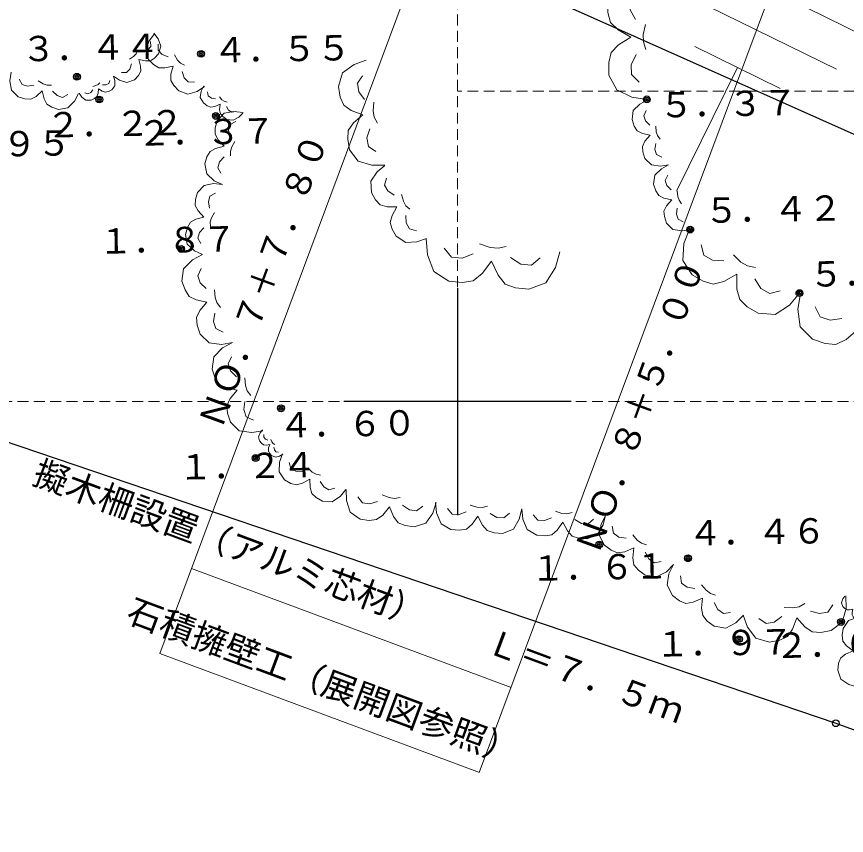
# Model space of a CAD drawing. Units: millimetres on the paper. Extents: x -947 to 759, y -3980 to 320.
# Drawn here: x 163.4 to 254.7, y -3765.4 to -3675.3 of the extents above; entities that cross this region are included whole.
import ezdxf
from ezdxf.enums import TextEntityAlignment as Align

# ---------------------------------------------------------------- set-up
doc = ezdxf.new("R2010")
doc.units = ezdxf.units.MM
doc.linetypes.add('DASHED1', pattern=[1.8, 1.2, -0.6])
for name, color, linetype, lineweight in [('0-1', 7, 'Continuous', 9), ('1-F', 2, 'Continuous', 15), ('9-5', 7, 'DASHED1', 9)]:
    doc.layers.add(name, color=color, linetype=linetype, lineweight=lineweight)
for name, color, linetype in [('0-2', 4, 'Continuous'), ('0-5', 5, 'Continuous'), ('0-E', 4, 'Continuous'), ('1-7', 4, 'Continuous'), ('6-3', 5, 'Continuous'), ('6-5', 5, 'Continuous')]:
    doc.layers.add(name, color=color, linetype=linetype)
doc.styles.add('ＭＳ ゴシック', font='')
doc.styles.get('ＭＳ ゴシック').set_extended_font_data('MS Gothic')

msp = doc.modelspace()

# ---------------------------------------------------------------- linework, layer by layer
at = {"layer": '0-1'}
for p, q in [((233.791, -3666.149), (259.808, -3678.959)), ((253.596, -3681.072), (235.904, -3672.361)), ((238.017, -3678.573), (247.383, -3683.186)), ((242.7, -3680.879), (236.039, -3694.408)), ((169.022, -3683.851), (168.439, -3684.154)), ((251.873, -3743.039), (250.926, -3742.982))]:
    msp.add_line(p, q, dxfattribs=at)
for points in [[(232.731, -3684.38), (231.077, -3684.134), (229.412, -3683.338), (228.558, -3681.703), (228.534, -3680.328), (228.789, -3679.224), (229.6, -3678.384), (230.96, -3677.535), (229.571, -3676.735), (228.731, -3675.924), (228.437, -3674.829), (228.413, -3673.454), (229.208, -3671.79), (230.843, -3670.936), (232.488, -3670.632)], [(231.476, -3675.6), (230.907, -3674.51), (230.887, -3673.411), (231.698, -3672.571)], [(232.634, -3678.881), (232.345, -3678.061), (232.33, -3677.236), (232.585, -3676.131)], [(178.483, -3677.086), (178.964, -3677.714), (179.268, -3678.531), (179.021, -3679.367), (178.578, -3679.842), (178.128, -3680.134), (177.576, -3680.152), (176.835, -3679.994), (177.044, -3680.722), (177.063, -3681.274), (176.803, -3681.743), (176.36, -3682.218), (175.542, -3682.522), (174.706, -3682.274), (174.047, -3681.837)], [(184.077, -3682.947), (183.272, -3683.494), (182.246, -3683.81), (181.236, -3683.447), (180.684, -3682.868), (180.358, -3682.295), (180.373, -3681.616), (180.621, -3680.716), (179.71, -3680.921), (179.032, -3680.906), (178.474, -3680.553), (177.922, -3679.974), (177.606, -3678.949), (177.97, -3677.939), (178.553, -3677.16)], [(178.147, -3678.018), (178.166, -3678.569), (177.811, -3678.949), (177.266, -3679.152)], [(180.079, -3679.685), (179.406, -3679.443), (178.964, -3678.98), (178.979, -3678.302)], [(176.709, -3678.987), (176.537, -3679.36), (176.271, -3679.645), (175.821, -3679.937)], [(181.868, -3680.632), (181.42, -3680.395), (181.089, -3680.048), (180.763, -3679.475)], [(231.872, -3682.47), (231.033, -3681.659), (231.013, -3680.56), (231.544, -3679.45)], [(176.024, -3680.481), (175.859, -3681.039), (175.504, -3681.419), (174.953, -3681.438)], [(203.907, -3691.618), (202.477, -3691.631), (200.966, -3691.182), (200.027, -3689.916), (199.823, -3688.759), (199.891, -3687.793), (200.463, -3686.976), (201.497, -3686.077), (200.217, -3685.587), (199.401, -3685.016), (199.006, -3684.131), (198.801, -3682.974), (199.251, -3681.462), (200.517, -3680.523), (201.864, -3680.047)], [(170.197, -3683.734), (169.769, -3684.574), (169.045, -3685.321), (168.019, -3685.484), (167.279, -3685.251), (166.735, -3684.916), (166.432, -3684.332), (166.222, -3683.453), (165.545, -3684.052), (164.962, -3684.355), (164.324, -3684.316), (163.585, -3684.083), (162.838, -3683.359), (162.675, -3682.332), (162.808, -3681.398)], [(182.956, -3682.468), (182.278, -3682.453), (181.836, -3681.99), (181.625, -3681.306)], [(165.281, -3682.83), (164.596, -3682.939), (164.005, -3682.752), (163.702, -3682.169)], [(167.241, -3682.8), (166.751, -3682.808), (166.308, -3682.667), (165.763, -3682.333)], [(174.072, -3681.81), (174.223, -3682.304), (174.222, -3682.874), (173.878, -3683.33), (173.498, -3683.519), (173.155, -3683.594), (172.814, -3683.479), (172.396, -3683.212), (172.357, -3683.706), (172.242, -3684.048), (171.975, -3684.275), (171.594, -3684.464), (171.024, -3684.463), (170.569, -3684.119), (170.266, -3683.7)], [(173.653, -3682.303), (173.538, -3682.645), (173.234, -3682.796), (172.854, -3682.795)], [(201.674, -3684.376), (201.048, -3683.532), (200.884, -3682.606), (201.456, -3681.789)], [(172.55, -3682.566), (172.359, -3682.755), (172.131, -3682.869), (171.789, -3682.944)], [(188.293, -3685.888), (187.847, -3686.344), (187.228, -3686.681), (186.531, -3686.579), (186.101, -3686.279), (185.816, -3685.953), (185.738, -3685.514), (185.78, -3684.903), (185.221, -3685.154), (184.783, -3685.232), (184.378, -3685.077), (183.948, -3684.777), (183.611, -3684.159), (183.713, -3683.462), (183.987, -3682.885)], [(168.439, -3684.154), (167.848, -3683.967), (167.35, -3683.484)], [(171.788, -3683.324), (171.559, -3683.627), (171.254, -3683.779), (170.912, -3683.664)], [(185.297, -3684.31), (184.833, -3684.242), (184.488, -3684.002), (184.41, -3683.564)], [(186.571, -3684.687), (186.253, -3684.593), (185.994, -3684.412), (185.71, -3684.086)], [(203.09, -3686.99), (202.736, -3686.336), (202.613, -3685.642), (202.681, -3684.675)], [(235.131, -3691.589), (234.23, -3691.732), (233.234, -3691.589), (232.523, -3690.877), (232.286, -3690.166), (232.239, -3689.549), (232.524, -3688.98), (233.093, -3688.316), (232.239, -3688.126), (231.67, -3687.841), (231.338, -3687.319), (231.101, -3686.607), (231.244, -3685.612), (231.956, -3684.9), (232.762, -3684.474)], [(186.04, -3693.755), (185.133, -3693.324), (184.318, -3692.576), (184.115, -3691.488), (184.342, -3690.694), (184.682, -3690.105), (185.295, -3689.766), (186.224, -3689.517), (185.567, -3688.814), (185.228, -3688.202), (185.251, -3687.522), (185.478, -3686.729), (186.227, -3685.914), (187.315, -3685.71), (188.312, -3685.825)], [(187.511, -3685.726), (187.072, -3685.804), (186.728, -3685.564), (186.503, -3685.151)], [(233.046, -3687.225), (232.572, -3686.751), (232.382, -3686.181), (232.667, -3685.612)], [(186.859, -3688.498), (186.724, -3687.772), (186.906, -3687.138), (187.518, -3686.798)], [(202.927, -3690.12), (202.11, -3689.549), (201.946, -3688.623), (202.246, -3687.616)], [(234.184, -3688.743), (233.899, -3688.364), (233.757, -3687.937), (233.71, -3687.32)], [(186.948, -3690.583), (186.926, -3690.062), (187.063, -3689.586), (187.403, -3688.997)], [(234.373, -3690.735), (233.804, -3690.451), (233.614, -3689.881), (233.709, -3689.218)], [(185.882, -3692.509), (185.542, -3691.897), (185.724, -3691.262), (186.223, -3690.719)], [(208.498, -3699.684), (207.442, -3700.072), (206.203, -3700.139), (205.172, -3699.449), (204.714, -3698.645), (204.509, -3697.91), (204.717, -3697.154), (205.246, -3696.214), (204.167, -3696.189), (203.41, -3695.981), (202.884, -3695.43), (202.426, -3694.626), (202.359, -3693.387), (203.049, -3692.355), (203.922, -3691.645)], [(237.501, -3698.706), (236.6, -3698.847), (235.603, -3698.705), (234.892, -3697.993), (234.655, -3697.281), (234.608, -3696.665), (234.893, -3696.096), (235.462, -3695.432), (234.608, -3695.242), (234.039, -3694.957), (233.708, -3694.435), (233.47, -3693.724), (233.613, -3692.727), (234.325, -3692.016), (235.131, -3691.589)], [(204.927, -3694.905), (204.239, -3694.445), (203.873, -3693.802), (204.081, -3693.045)], [(235.415, -3694.341), (234.941, -3693.866), (234.752, -3693.297), (235.036, -3692.728)], [(183.836, -3701.446), (182.957, -3701.028), (182.167, -3700.302), (181.97, -3699.247), (182.19, -3698.478), (182.52, -3697.907), (183.114, -3697.577), (184.015, -3697.336), (183.378, -3696.655), (183.049, -3696.061), (183.072, -3695.402), (183.292, -3694.632), (184.018, -3693.842), (185.073, -3693.645), (186.04, -3693.755)], [(184.631, -3696.348), (184.5, -3695.644), (184.676, -3695.029), (185.27, -3694.7)], [(206.668, -3696.468), (206.233, -3696.077), (205.958, -3695.595), (205.753, -3694.861)], [(236.553, -3695.859), (236.269, -3695.479), (236.126, -3695.053), (236.079, -3694.436)], [(184.718, -3698.37), (184.696, -3697.864), (184.828, -3697.403), (185.158, -3696.832)], [(236.742, -3697.851), (236.173, -3697.567), (235.984, -3696.997), (236.079, -3696.333)], [(207.375, -3698.833), (206.619, -3698.625), (206.252, -3697.982), (206.208, -3697.156)], [(183.683, -3700.237), (183.354, -3699.643), (183.53, -3699.028), (184.014, -3698.501)], [(249.519, -3705.696), (248.433, -3707.007), (246.862, -3708.037), (244.987, -3707.919), (243.777, -3707.215), (242.95, -3706.41), (242.646, -3705.261), (242.624, -3703.629), (241.194, -3704.417), (240.045, -3704.721), (238.936, -3704.399), (237.726, -3703.696), (236.696, -3702.125), (236.815, -3700.25), (237.417, -3698.657)], [(223.143, -3701.151), (222.673, -3702.883), (221.617, -3704.556), (219.767, -3705.26), (218.3, -3705.113), (217.155, -3704.702), (216.362, -3703.733), (215.629, -3702.177), (214.601, -3703.556), (213.632, -3704.349), (212.429, -3704.525), (210.961, -3704.378), (209.288, -3703.321), (208.584, -3701.471), (208.467, -3699.681)], [(217.273, -3700.563), (216.363, -3700.768), (215.482, -3700.68), (214.337, -3700.269)], [(241.211, -3702.159), (239.961, -3702.08), (238.993, -3701.517), (238.689, -3700.369)], [(187.165, -3711.14), (185.936, -3711.346), (184.572, -3711.164), (183.591, -3710.2), (183.258, -3709.231), (183.186, -3708.389), (183.568, -3707.607), (184.338, -3706.693), (183.168, -3706.444), (182.387, -3706.062), (181.927, -3705.353), (181.594, -3704.384), (181.776, -3703.021), (182.74, -3702.039), (183.836, -3701.446)], [(213.633, -3701.384), (212.4, -3701.854), (211.226, -3701.736), (210.434, -3700.767)], [(244.678, -3702.881), (243.812, -3702.7), (243.085, -3702.278), (242.258, -3701.473)], [(221, -3701.825), (220.032, -3702.618), (218.858, -3702.5), (217.742, -3701.796)], [(184.259, -3705.202), (183.605, -3704.56), (183.339, -3703.784), (183.721, -3703.003)], [(247.403, -3705.436), (246.254, -3705.74), (245.286, -3705.177), (244.599, -3704.13)], [(185.834, -3707.263), (185.44, -3706.748), (185.24, -3706.166), (185.168, -3705.323)], [(263.354, -3710.369), (262.522, -3711.924), (261.141, -3713.295), (259.215, -3713.562), (257.841, -3713.098), (256.834, -3712.452), (256.289, -3711.35), (255.928, -3709.697), (254.64, -3710.793), (253.537, -3711.338), (252.346, -3711.242), (250.972, -3710.778), (249.602, -3709.397), (249.334, -3707.47), (249.616, -3705.729)], [(254.191, -3708.498), (252.906, -3708.677), (251.807, -3708.305), (251.261, -3707.203)], [(186.118, -3709.983), (185.336, -3709.601), (185.07, -3708.825), (185.191, -3707.917)], [(190.495, -3720.834), (189.265, -3721.04), (187.902, -3720.858), (186.92, -3719.895), (186.588, -3718.925), (186.515, -3718.083), (186.897, -3717.302), (187.667, -3716.387), (186.497, -3716.138), (185.716, -3715.756), (185.256, -3715.047), (184.923, -3714.078), (185.105, -3712.715), (186.069, -3711.734), (187.165, -3711.14)], [(187.588, -3714.897), (186.934, -3714.254), (186.668, -3713.478), (187.05, -3712.697)], [(189.163, -3716.957), (188.769, -3716.442), (188.57, -3715.86), (188.497, -3715.018)], [(189.447, -3719.677), (188.666, -3719.295), (188.399, -3718.52), (188.521, -3717.611)], [(192.704, -3723.43), (192.337, -3723.645), (191.88, -3723.753), (191.449, -3723.565), (191.226, -3723.296), (191.1, -3723.036), (191.127, -3722.74), (191.261, -3722.355), (190.858, -3722.418), (190.562, -3722.391), (190.329, -3722.221), (190.105, -3721.952), (189.997, -3721.495), (190.185, -3721.065), (190.463, -3720.742)], [(191.055, -3721.889), (190.768, -3721.763), (190.589, -3721.548), (190.615, -3721.253)], [(191.808, -3722.355), (191.619, -3722.238), (191.485, -3722.077), (191.359, -3721.817)], [(192.229, -3723.188), (191.933, -3723.161), (191.754, -3722.946), (191.682, -3722.641)], [(199.625, -3727.292), (199.014, -3728.05), (198.125, -3728.651), (197.053, -3728.599), (196.356, -3728.206), (195.877, -3727.753), (195.694, -3727.099), (195.668, -3726.166), (194.857, -3726.628), (194.204, -3726.811), (193.567, -3726.637), (192.87, -3726.245), (192.269, -3725.355), (192.321, -3724.283), (192.653, -3723.368)], [(194.849, -3725.338), (194.134, -3725.304), (193.576, -3724.99), (193.394, -3724.336)], [(196.836, -3725.722), (196.339, -3725.626), (195.921, -3725.391), (195.442, -3724.938)], [(198.413, -3727.161), (197.759, -3727.344), (197.202, -3727.03), (196.801, -3726.437)], [(209.547, -3728.745), (209.177, -3729.904), (208.41, -3731.005), (207.137, -3731.426), (206.147, -3731.282), (205.384, -3730.969), (204.877, -3730.29), (204.427, -3729.213), (203.689, -3730.117), (203.009, -3730.624), (202.189, -3730.707), (201.199, -3730.563), (200.098, -3729.797), (199.677, -3728.523), (199.651, -3727.307)], [(205.589, -3728.17), (204.966, -3728.281), (204.373, -3728.195), (203.61, -3727.882)], [(203.099, -3728.616), (202.25, -3728.897), (201.458, -3728.782), (200.951, -3728.102)], [(218.975, -3729.437), (218.701, -3730.559), (218.049, -3731.655), (216.87, -3732.139), (215.923, -3732.07), (215.179, -3731.824), (214.652, -3731.214), (214.154, -3730.224), (213.515, -3731.13), (212.905, -3731.657), (212.133, -3731.79), (211.186, -3731.72), (210.091, -3731.068), (209.606, -3729.889), (209.5, -3728.739)], [(208.076, -3729.138), (207.396, -3729.645), (206.604, -3729.53), (205.87, -3729.019)], [(212.855, -3729.748), (212.069, -3730.071), (211.311, -3730.015), (210.785, -3729.405)], [(215.185, -3729.157), (214.602, -3729.305), (214.034, -3729.263), (213.29, -3729.018)], [(228.2, -3730.117), (227.933, -3731.21), (227.298, -3732.276), (226.151, -3732.748), (225.228, -3732.68), (224.504, -3732.441), (223.991, -3731.847), (223.505, -3730.884), (222.884, -3731.765), (222.29, -3732.278), (221.538, -3732.408), (220.616, -3732.34), (219.549, -3731.705), (219.078, -3730.557), (218.975, -3729.437)], [(224.509, -3729.844), (223.942, -3729.988), (223.389, -3729.947), (222.665, -3729.708)], [(217.606, -3729.907), (216.996, -3730.434), (216.238, -3730.378), (215.508, -3729.943)], [(222.241, -3730.42), (221.476, -3730.734), (220.738, -3730.68), (220.225, -3730.085)], [(226.867, -3730.575), (226.273, -3731.087), (225.535, -3731.033), (224.824, -3730.61)], [(235.68, -3735.561), (234.877, -3736.35), (233.775, -3736.92), (232.551, -3736.716), (231.804, -3736.171), (231.314, -3735.586), (231.192, -3734.811), (231.288, -3733.736), (230.295, -3734.158), (229.52, -3734.279), (228.812, -3733.994), (228.065, -3733.449), (227.494, -3732.347), (227.699, -3731.123), (228.202, -3730.117)], [(230.459, -3732.675), (229.643, -3732.539), (229.045, -3732.103), (228.923, -3731.328)], [(232.689, -3733.384), (232.132, -3733.206), (231.683, -3732.88), (231.194, -3732.295)], [(234.307, -3735.248), (233.531, -3735.37), (232.933, -3734.934), (232.553, -3734.2)], [(243.36, -3741.153), (242.536, -3741.963), (241.404, -3742.549), (240.147, -3742.339), (239.379, -3741.78), (238.876, -3741.179), (238.751, -3740.382), (238.849, -3739.279), (237.829, -3739.711), (237.033, -3739.837), (236.307, -3739.543), (235.539, -3738.984), (234.953, -3737.852), (235.163, -3736.595), (235.68, -3735.561)], [(237.998, -3738.189), (237.16, -3738.049), (236.545, -3737.601), (236.42, -3736.805)], [(240.288, -3738.917), (239.716, -3738.735), (239.255, -3738.399), (238.752, -3737.798)], [(241.95, -3740.831), (241.153, -3740.957), (240.539, -3740.509), (240.148, -3739.755)], [(254.63, -3739.013), (254.657, -3740.412), (254.233, -3741.895), (253.003, -3742.828), (251.873, -3743.039)], [(256.819, -3741.338), (256.497, -3741.567), (256.082, -3741.703), (255.669, -3741.564), (255.44, -3741.333), (255.303, -3741.103), (255.304, -3740.828), (255.397, -3740.46), (255.029, -3740.55), (254.753, -3740.55), (254.524, -3740.411), (254.295, -3740.181), (254.158, -3739.766), (254.298, -3739.353), (254.529, -3739.032)], [(250.108, -3739.859), (249.472, -3740.212), (248.794, -3740.339), (247.847, -3740.282)], [(253.174, -3739.988), (252.623, -3740.793), (251.718, -3740.962), (250.729, -3740.679)], [(250.926, -3742.982), (250.121, -3742.431), (249.231, -3741.427), (248.765, -3742.685), (248.213, -3743.49), (247.351, -3743.885), (246.221, -3744.096), (244.738, -3743.672), (243.806, -3742.442), (243.326, -3741.128)], [(247.564, -3741.271), (246.745, -3741.893), (245.84, -3742.061), (245.035, -3741.51)], [(255.846, -3749.029), (254.943, -3748.758), (254.079, -3748.18), (253.735, -3747.198), (253.832, -3746.43), (254.064, -3745.834), (254.584, -3745.431), (255.411, -3745.068), (254.701, -3744.509), (254.298, -3743.989), (254.222, -3743.354), (254.32, -3742.585), (254.898, -3741.721), (255.879, -3741.377), (256.821, -3741.34)]]:
    msp.add_lwpolyline(points, dxfattribs=at)
at = {"layer": '0-2'}
for centre, radius in [((183.693, -3679.369), 0.375), ((183.693, -3679.369), 0.225), ((183.693, -3679.369), 0.075), ((170.045, -3681.895), 0.375), ((170.045, -3681.895), 0.225), ((170.045, -3681.895), 0.075), ((172.496, -3684.394), 0.375), ((232.731, -3684.38), 0.375), ((232.731, -3684.38), 0.225), ((172.496, -3684.394), 0.225), ((172.496, -3684.394), 0.075), ((232.731, -3684.38), 0.075), ((185.325, -3686.204), 0.375), ((185.325, -3686.204), 0.225), ((185.325, -3686.204), 0.075), ((237.501, -3698.706), 0.375), ((237.501, -3698.706), 0.225), ((237.501, -3698.706), 0.075), ((181.502, -3700.835), 0.375), ((181.502, -3700.835), 0.225), ((181.502, -3700.835), 0.075), ((249.519, -3705.696), 0.375), ((249.519, -3705.696), 0.225), ((249.519, -3705.696), 0.075), ((192.487, -3718.368), 0.375), ((192.487, -3718.368), 0.225), ((192.487, -3718.368), 0.075), ((189.697, -3723.853), 0.375), ((189.697, -3723.853), 0.225), ((189.697, -3723.853), 0.075), ((227.51, -3733.359), 0.375), ((227.51, -3733.359), 0.225), ((227.51, -3733.359), 0.075), ((237.259, -3734.869), 0.375), ((237.259, -3734.869), 0.225), ((237.259, -3734.869), 0.075), ((254.09, -3741.88), 0.375), ((254.09, -3741.88), 0.225), ((254.09, -3741.88), 0.075), ((242.861, -3743.775), 0.375), ((242.861, -3743.775), 0.225), ((242.861, -3743.775), 0.075)]:
    msp.add_circle(centre, radius, dxfattribs=at)
at = {"layer": '0-5'}
for p, q in [((211.907, -3705.142), (211.907, -3730.142)), ((224.407, -3717.642), (199.407, -3717.642))]:
    msp.add_line(p, q, dxfattribs=at)
at = {"layer": '1-F'}
for p, q in [((211.974, -3657.253), (179.154, -3745.36)), ((246.818, -3671.322), (214.303, -3758.453)), ((182.645, -3735.989), (217.796, -3749.083)), ((179.154, -3745.36), (214.306, -3758.454))]:
    msp.add_line(p, q, dxfattribs=at)
at = {"layer": '6-3'}
msp.add_line((209.96, -3667.855), (265.479, -3692.657), dxfattribs=at)
msp.add_lwpolyline([(-28.73, -3387.714), (-20.303, -3482.247), (-46.698, -3484.461), (-53.15, -3435.951), (-60.259, -3439.194), (-67.636, -3459.313), (-98.686, -3481.851), (-101.208, -3479.189), (-70.263, -3455.322), (-65.034, -3441.516), (-254.137, -3532.114), (-264.886, -3661.079), (-84.892, -3638.219), (13.252, -3671.05), (123.849, -3708.995), (253.519, -3753.026), (287.449, -3765.371)], dxfattribs=at)
at = {"layer": '6-5'}
msp.add_circle((253.519, -3753.026), 0.375, dxfattribs=at)
at = {"layer": '9-5', "color": 4}
msp.add_line((322.189, -3683.476), (211.907, -3683.476), dxfattribs=at)
at = {"layer": '9-5'}
for points in [[(-38.093, -3717.642), (211.907, -3717.642), (211.907, -3467.642), (-38.093, -3467.642)], [(211.907, -3467.642), (461.907, -3467.642), (461.907, -3717.642), (211.907, -3717.642)]]:
    msp.add_lwpolyline(points, dxfattribs=at)

# ---------------------------------------------------------------- texts
at = {"layer": '0-2', "style": 'ＭＳ ゴシック'}
for s, rotation, p in [('３．４４', 1.096, (163.97, -3681.047)), ('４．５５', 1.096, (185.039, -3681.188)), ('５．３７', 1.098, (234.119, -3687.223)), ('２．２２', 1.098, (166.701, -3689.423)), ('２．３７', 1.096, (176.702, -3690.327)), ('１．９５', 1.098, (154.271, -3691.663)), ('５．４２', 1.096, (239.097, -3698.823)), ('１．８７', 1.096, (172.438, -3702.216)), ('５．５９', 1.096, (250.614, -3705.845)), ('４．６０', 1.096, (192.261, -3722.459)), ('１．２４', 1.096, (181.234, -3727.063)), ('４．４６', 1.096, (237.296, -3734.343)), ('１．６１', 1.098, (219.978, -3738.205)), ('１．９７', 1.096, (233.688, -3746.551)), ('２．０９', 1.096, (246.809, -3746.706))]:
    msp.add_text(s, height=2.786, rotation=rotation, dxfattribs=at).set_placement(p, align=Align.BOTTOM_LEFT)
at = {"layer": '0-E', "style": 'ＭＳ ゴシック'}
for s, rotation, p in [('擬木柵設置（アルミ芯材）\u3000\u3000Ｌ＝７．５ｍ', 339.571, (164.692, -3727.359)), ('石積擁壁工（展開図参照）', 339.572, (175.006, -3742.561))]:
    msp.add_text(s, height=2.786, rotation=rotation, dxfattribs=at).set_placement(p, align=Align.BOTTOM_LEFT)
at = {"layer": '1-7', "style": 'ＭＳ ゴシック'}
for s, rotation, p in [('ＮＯ．７＋７．８０', 69.856, (186.718, -3721.148)), ('ＮＯ．８＋５．００', 69.857, (228.153, -3734.955))]:
    msp.add_text(s, height=2.786, rotation=rotation, dxfattribs=at).set_placement(p, align=Align.BOTTOM_LEFT)

doc.saveas('drawing.dxf')
